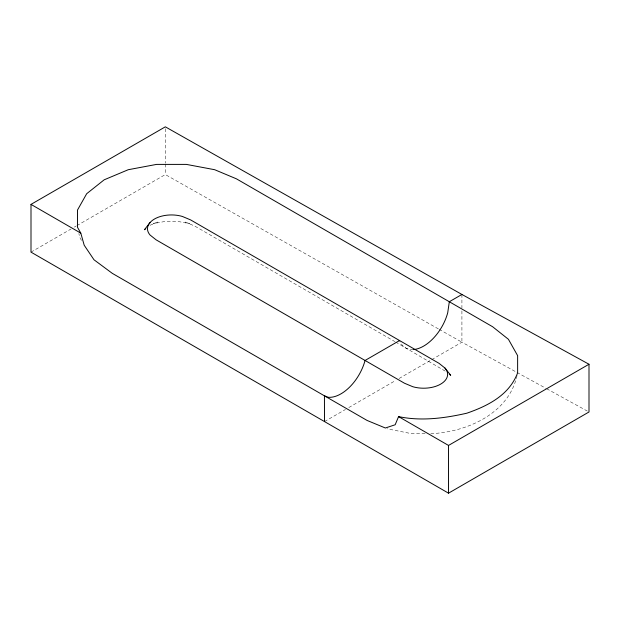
<?xml version="1.0" encoding="UTF-8"?>
<svg xmlns="http://www.w3.org/2000/svg" width="620" height="620" viewBox="0 0 620 620"><rect width="100%" height="100%" fill="white"/><g stroke="black" fill="none" stroke-linecap="round" stroke-linejoin="round"><path stroke-width="0.46" stroke-dasharray="3.1 2.33" d="M517.034 375.55C508.617 413.811 466.728 432.109 430.854 433.682M31 252.123L71.052 228.997M74.392 227.067L76.059 226.106M76.895 225.626L165.339 174.561L438.325 328.863M324.508 421.577L345.456 409.471M348.804 407.542L395.723 380.432M399.079 378.495L430.916 360.104M431.753 359.623L461.916 342.201L516.135 371.969M150.017 225.292L157.697 222.069L153.264 223.657L165.199 221.417L177.754 221.417L189.689 223.657L185.256 222.069L194.726 226.044L394.8 341.558M425.088 433.682L411.626 433.682L387.089 428.792M516.987 372.442L545.794 388.26M546.639 388.724L587.303 411.052M439.169 329.336L461.916 342.201L461.916 308.783M395.637 342.038L445.865 371.488M81.484 240.397L79.67 237.173L78.88 233.57M461.916 294.461L461.916 307.83M165.339 128.735L165.339 163.107M165.339 164.06L165.339 174.561M413.478 349.548A36.247 20.925 -60 0 1 399.559 340.543"/><path stroke-width="0.93" d="M398.575 416.601L395.173 424.762L385.369 428.002L367.071 420.438L112.298 273.35L94 259.78L84.196 245.218L80.794 233.136L77.485 227.253L77.485 210.064L86.684 193.719L104.183 179.808L128.27 169.709L156.589 164.393L186.364 164.393L214.675 169.709L236.429 178.831L492.629 326.748L508.431 339.303L517.63 355.655L517.63 372.845C509.276 395.079 488.01 405.852 466.844 413.199C444.579 418.26 421.166 421.375 398.575 416.601L448.524 445.439L448.524 493.171L31 252.123L31 204.383L165.339 126.829L461.916 294.461L589 364.25L589 411.982L448.524 493.171M150.11 222.495L144.437 229.726L145.832 228.617M461.916 294.461L449.314 301.738L447.725 312.728A36.247 20.925 -60 0 1 413.478 349.548M399.559 340.543L365.048 360.468A36.247 20.925 -60 0 1 328.151 397.281L324.43 395.824L324.508 421.577M448.524 445.439L589 364.25M31 204.383L80.794 233.136M445.005 368.086L439.007 363.312L190.627 219.914L182.358 216.45A23.979 13.841 0 0 0 154.519 218.992A23.979 13.841 0 0 0 150.11 235.065L156.116 239.839L404.496 383.238L412.757 386.702A23.979 13.841 0 0 0 440.595 384.16A23.979 13.841 0 0 0 445.005 368.086L450.686 375.317L449.306 374.224"/></g></svg>
